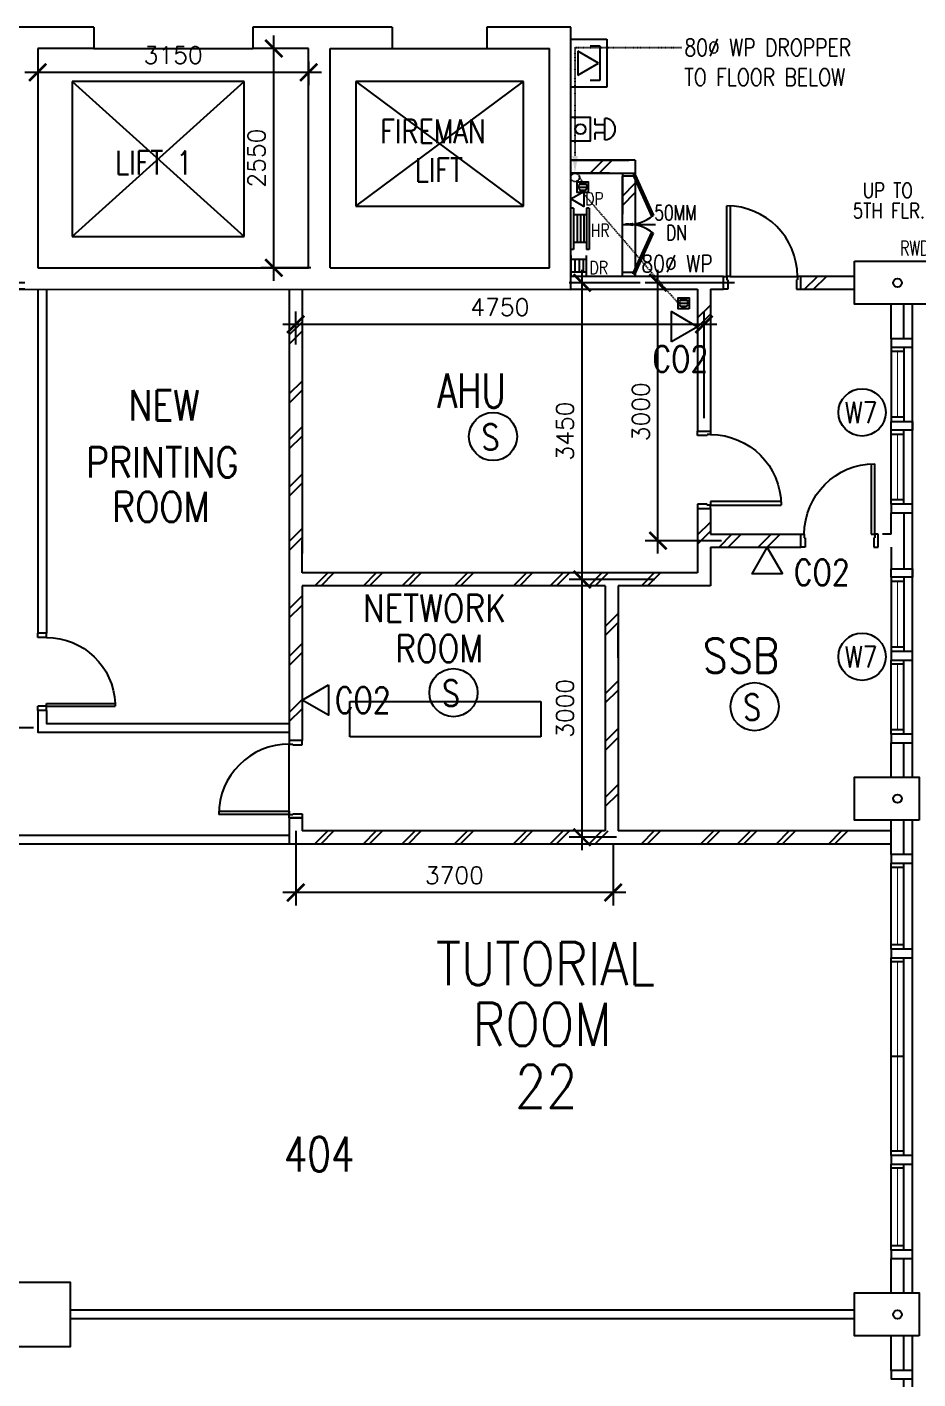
# Model space of a CAD drawing. Extents: x 2266480 to 2405436, y -858634 to -757865.
# Drawn here: x 2355394 to 2365757, y -803174 to -787449 of the extents above; entities that cross this region are included whole.
import ezdxf
from ezdxf.enums import TextEntityAlignment as Align

# ---------------------------------------------------------------- set-up
doc = ezdxf.new("R2010")
doc.units = 0
doc.header["$LTSCALE"] = 10
doc.header["$MEASUREMENT"] = 0
doc.linetypes.add('DIVIDE', pattern=[1.25, 0.5, -0.25, 0, -0.25, 0, -0.25])
doc.layers.get('0').update_dxf_attribs({"linetype": 'CONTINUOUS'})
doc.layers.get('DEFPOINTS').update_dxf_attribs({"linetype": 'CONTINUOUS'})
for name, color, linetype in [('-FF', 240, 'CONTINUOUS'), ('COL', 3, 'CONTINUOUS'), ('DIM', 7, 'CONTINUOUS'), ('DOOR', 5, 'CONTINUOUS'), ('DR', 7, 'CONTINUOUS'), ('FIT', 5, 'CONTINUOUS'), ('FITT', 5, 'CONTINUOUS'), ('hatch', 7, 'CONTINUOUS'), ('LINE', 7, 'CONTINUOUS'), ('partition', 7, 'CONTINUOUS'), ('PIPE', 5, 'DIVIDE'), ('RWDP', 145, 'CONTINUOUS'), ('stair', 7, 'CONTINUOUS'), ('T25', 7, 'CONTINUOUS'), ('T50', 4, 'CONTINUOUS'), ('TEX', 2, 'CONTINUOUS'), ('TIMBER SKIRT', 1, 'CONTINUOUS'), ('WALL', 2, 'CONTINUOUS'), ('WIN', 5, 'CONTINUOUS'), ('WIN-T', 7, 'CONTINUOUS'), ('WP', 50, 'DIVIDE')]:
    doc.layers.add(name, color=color, linetype=linetype)
doc.styles.add('125', font='romans.shx', dxfattribs={"width": 0.9, "height": 225})
doc.styles.add('DIMTEXT', font='romans.shx', dxfattribs={"width": 0.8, "height": 400})
doc.styles.add('E', font='ROMANS.SHX', dxfattribs={"width": 0.9})
doc.styles.add('ROMANS', font='romans')
doc.styles.get("Standard").update_dxf_attribs({"font": 'ROMANS.SHX'})
doc.dimstyles.new('STANDARD$0', dxfattribs={"dimscale": 0, "dimtxt": 8, "dimasz": 6, "dimexe": 1, "dimexo": 1, "dimgap": 3, "dimtad": 1, "dimdec": 0, "dimlfac": -1, "dimrnd": 1, "dimzin": 0, "dimdsep": 46, "dimtxsty": 'Standard', "dimcen": 0, "dimclrd": 5, "dimclre": 250, "dimadec": 0, "dimazin": 0, "dimtfac": 1, "dimtdec": 4, "dimtofl": 0, "dimtmove": 0, "dimatfit": 3, "dimfxl": 1, "dimtolj": 1, "dimtzin": 0, "dimarcsym": 0})

# ---------------------------------------------------------------- blocks, each defined once
blk = doc.blocks.new('DR-900-B')
at = {"layer": 'DR'}
for p, q in [((0, 900), (-150, 900)), ((-150, 900), (-150, 860)), ((-150, 860), (-110, 860)), ((-110, 860), (-110, 850)), ((-110, 850), (0, 850)), ((0, 850), (0, 900)), ((-150, 40), (-970, 40)), ((-969, 80), (-150, 80)), ((-150, 80), (-150, 40)), ((-150, 40), (-110, 40)), ((-150, 0), (-150, 40)), ((0, 0), (-150, 0)), ((-110, 50), (0, 50)), ((-110, 40), (-110, 50)), ((0, 50), (0, 0))]:
    blk.add_line(p, q, dxfattribs=at)
blk.add_arc((-150, 40), 820, 90, 180, dxfattribs=at)
blk = doc.blocks.new('D900')
at = {"layer": 'DOOR', "color": 7}
for p, q in [((50, 100), (50, 899)), ((80, 899), (50, 899)), ((80, 100), (80, 899)), ((0, 100), (0, 0)), ((0, 100), (50, 100)), ((0, 0), (50, 0)), ((50, 100), (50, 0)), ((50, 100), (80, 100)), ((850, 100), (850, 0)), ((850, 100), (900, 100)), ((850, 0), (900, 0)), ((900, 100), (900, 0))]:
    blk.add_line(p, q, dxfattribs=at)
blk.add_arc((50, 100), 800, 0, 87.8509, dxfattribs=at)
blk = doc.blocks.new('_ARCHTICK')
at = {"color": 0, "linetype": 'ByBlock', "const_width": 0.15}
blk.add_lwpolyline([(-0.5, -0.5), (0.5, 0.5)], dxfattribs=at)
blk = doc.blocks.new('*D136')
at = {"layer": 'DEFPOINTS', "color": 0, "transparency": 16777216}
for p in [(2354673, -790424), (2355519, -790424), (2355619, -795599)]:
    blk.add_point(p, dxfattribs=at)
at = {"layer": 'DIM', "color": 7, "lineweight": -2, "transparency": 16777216}
for p, q in [((2354673, -795749), (2354673, -790274)), ((2355369, -790424), (2354523, -790424)), ((2355469, -795599), (2354523, -795599))]:
    blk.add_line(p, q, dxfattribs=at)
at = {"layer": 'DIM', "color": 7, "lineweight": -2, "transparency": 16777216, "xscale": 200, "yscale": 200, "zscale": 200}
for p, rotation in [((2354673, -790424), 90), ((2354673, -795599), 270)]:
    blk.add_blockref('_ARCHTICK', p, dxfattribs=dict(at, rotation=rotation))
at = {"layer": 'DIM', "color": 7, "transparency": 16777216, "insert": (2354473, -793012), "char_height": 200, "attachment_point": 5, "rotation": 90, "style": 'ROMANS'}
blk.add_mtext('\\A1;5175', dxfattribs=at)
blk = doc.blocks.new('*D137')
at = {"layer": 'DEFPOINTS', "color": 0, "transparency": 16777216}
for p in [(2361851, -790424), (2362674, -790424), (2362845, -793874)]:
    blk.add_point(p, dxfattribs=at)
at = {"layer": 'DIM', "color": 7, "lineweight": -2, "transparency": 16777216}
for p, q in [((2361851, -794024), (2361851, -790274)), ((2362524, -790424), (2361701, -790424)), ((2362695, -793874), (2361701, -793874))]:
    blk.add_line(p, q, dxfattribs=at)
at = {"layer": 'DIM', "color": 7, "lineweight": -2, "transparency": 16777216, "xscale": 200, "yscale": 200, "zscale": 200}
for p, rotation in [((2361851, -790424), 90), ((2361851, -793874), 270)]:
    blk.add_blockref('_ARCHTICK', p, dxfattribs=dict(at, rotation=rotation))
at = {"layer": 'DIM', "color": 7, "transparency": 16777216, "insert": (2361651, -792149), "char_height": 200, "attachment_point": 5, "rotation": 90, "style": 'ROMANS'}
blk.add_mtext('\\A1;3450', dxfattribs=at)
blk = doc.blocks.new('*D138')
at = {"layer": 'DEFPOINTS', "color": 0, "transparency": 16777216}
for p in [(2361851, -793874), (2362845, -793874), (2362399, -796874)]:
    blk.add_point(p, dxfattribs=at)
at = {"layer": 'DIM', "color": 7, "lineweight": -2, "transparency": 16777216}
for p, q in [((2361851, -797024), (2361851, -793724)), ((2362695, -793874), (2361701, -793874)), ((2362249, -796874), (2361701, -796874))]:
    blk.add_line(p, q, dxfattribs=at)
at = {"layer": 'DIM', "color": 7, "lineweight": -2, "transparency": 16777216, "xscale": 200, "yscale": 200, "zscale": 200}
for p, rotation in [((2361851, -793874), 90), ((2361851, -796874), 270)]:
    blk.add_blockref('_ARCHTICK', p, dxfattribs=dict(at, rotation=rotation))
at = {"layer": 'DIM', "color": 7, "transparency": 16777216, "insert": (2361651, -795374), "char_height": 200, "attachment_point": 5, "rotation": 90, "style": 'ROMANS'}
blk.add_mtext('\\A1;3000', dxfattribs=at)
blk = doc.blocks.new('*D139')
at = {"layer": 'DEFPOINTS', "color": 0, "transparency": 16777216}
for p in [(2358519, -790908), (2358519, -791293), (2363269, -792149)]:
    blk.add_point(p, dxfattribs=at)
at = {"layer": 'DIM', "color": 7, "lineweight": -2, "transparency": 16777216}
for p, q in [((2358519, -791143), (2358519, -790758)), ((2363269, -791999), (2363269, -790758)), ((2363419, -790908), (2358369, -790908))]:
    blk.add_line(p, q, dxfattribs=at)
at = {"layer": 'DIM', "color": 7, "lineweight": -2, "transparency": 16777216, "xscale": 200, "yscale": 200, "zscale": 200, "rotation": 180}
blk.add_blockref('_ARCHTICK', (2358519, -790908), dxfattribs=at)
at = {"layer": 'DIM', "color": 7, "lineweight": -2, "transparency": 16777216, "xscale": 200, "yscale": 200, "zscale": 200}
blk.add_blockref('_ARCHTICK', (2363269, -790908), dxfattribs=at)
at = {"layer": 'DIM', "color": 7, "transparency": 16777216, "insert": (2360894, -790708), "char_height": 200, "attachment_point": 5, "style": 'ROMANS'}
blk.add_mtext('\\A1;4750', dxfattribs=at)
blk = doc.blocks.new('*D140')
at = {"layer": 'DEFPOINTS', "color": 0, "transparency": 16777216}
for p in [(2362733, -790424), (2363772, -790424), (2363622, -793424)]:
    blk.add_point(p, dxfattribs=at)
at = {"layer": 'DIM', "color": 7, "lineweight": -2, "transparency": 16777216}
for p, q in [((2362733, -793574), (2362733, -790274)), ((2363622, -790424), (2362583, -790424)), ((2363472, -793424), (2362583, -793424))]:
    blk.add_line(p, q, dxfattribs=at)
at = {"layer": 'DIM', "color": 7, "lineweight": -2, "transparency": 16777216, "xscale": 200, "yscale": 200, "zscale": 200}
for p, rotation in [((2362733, -790424), 90), ((2362733, -793424), 270)]:
    blk.add_blockref('_ARCHTICK', p, dxfattribs=dict(at, rotation=rotation))
at = {"layer": 'DIM', "color": 7, "transparency": 16777216, "insert": (2362533, -791924), "char_height": 200, "attachment_point": 5, "rotation": 90, "style": 'ROMANS'}
blk.add_mtext('\\A1;3000', dxfattribs=at)
blk = doc.blocks.new('*D141')
at = {"layer": 'DEFPOINTS', "color": 0, "transparency": 16777216}
for p in [(2358519, -796649), (2362211, -796799), (2358519, -797516)]:
    blk.add_point(p, dxfattribs=at)
at = {"layer": 'DIM', "color": 7, "lineweight": -2, "transparency": 16777216}
for p, q in [((2358519, -796799), (2358519, -797666)), ((2362211, -796949), (2362211, -797666)), ((2362361, -797516), (2358369, -797516))]:
    blk.add_line(p, q, dxfattribs=at)
at = {"layer": 'DIM', "color": 7, "lineweight": -2, "transparency": 16777216, "xscale": 200, "yscale": 200, "zscale": 200, "rotation": 180}
blk.add_blockref('_ARCHTICK', (2358519, -797516), dxfattribs=at)
at = {"layer": 'DIM', "color": 7, "lineweight": -2, "transparency": 16777216, "xscale": 200, "yscale": 200, "zscale": 200}
blk.add_blockref('_ARCHTICK', (2362211, -797516), dxfattribs=at)
at = {"layer": 'DIM', "color": 7, "transparency": 16777216, "insert": (2360365, -797316), "char_height": 200, "attachment_point": 5, "style": 'ROMANS'}
blk.add_mtext('\\A1;3700', dxfattribs=at)
blk = doc.blocks.new('100FT')
at = {"layer": 'PIPE', "linetype": 'Continuous'}
blk.add_circle((0, 0), 50, dxfattribs=at)
at = {"layer": 'WP', "linetype": 'Continuous'}
for p, q in [((-37, 34), (37, 34)), ((-50, -3), (50, -3)), ((-34, -37), (34, -37))]:
    blk.add_line(p, q, dxfattribs=at)
blk = doc.blocks.new('A$C7CE3714C')
at = {"layer": 'FIT'}
blk.add_lwpolyline([(0, 0), (126, 0), (126, 126), (0, 126)], close=True, dxfattribs=at)
at = {"layer": 'FIT', "xscale": -1}
blk.add_blockref('100FT', (63, 66), dxfattribs=at)
blk = doc.blocks.new('*D352')
at = {"layer": 'DEFPOINTS', "color": 0, "linetype": 'Continuous', "transparency": 16777216}
for p in [(1495217, -790424), (1494782, -790499), (1495217, -790499)]:
    blk.add_point(p, dxfattribs=at)
at = {"layer": 'FITT', "color": 7, "linetype": 'Continuous', "lineweight": -2, "transparency": 16777216}
for p, q in [((1494782, -790424), (1494782, -790224)), ((1495067, -790424), (1494632, -790424)), ((1495067, -790499), (1494632, -790499)), ((1494782, -790499), (1494782, -790699))]:
    blk.add_line(p, q, dxfattribs=at)
at = {"layer": 'FITT', "color": 7, "linetype": 'Continuous', "lineweight": -2, "transparency": 16777216, "xscale": 200, "yscale": 200, "zscale": 200}
for p, rotation in [((1494782, -790424), 270), ((1494782, -790499), 90)]:
    blk.add_blockref('_ARCHTICK', p, dxfattribs=dict(at, rotation=rotation))
at = {"layer": 'FITT', "color": 7, "linetype": 'Continuous', "transparency": 16777216, "insert": (1494382, -790462), "char_height": 200, "attachment_point": 5, "rotation": 90, "style": 'ROMANS'}
blk.add_mtext('\\A1;75', dxfattribs=at)
blk = doc.blocks.new('*D350')
at = {"layer": 'DEFPOINTS', "color": 0, "linetype": 'Continuous', "transparency": 16777216}
for p in [(1497962, -787699), (1498192, -787699), (1498542, -790250)]:
    blk.add_point(p, dxfattribs=at)
at = {"layer": 'FITT', "color": 7, "linetype": 'Continuous', "lineweight": -2, "transparency": 16777216}
for p, q in [((1497962, -790400), (1497962, -787549)), ((1498042, -787699), (1497812, -787699)), ((1498392, -790250), (1497812, -790250))]:
    blk.add_line(p, q, dxfattribs=at)
at = {"layer": 'FITT', "color": 7, "linetype": 'Continuous', "lineweight": -2, "transparency": 16777216, "xscale": 200, "yscale": 200, "zscale": 200}
for p, rotation in [((1497962, -787699), 90), ((1497962, -790250), 270)]:
    blk.add_blockref('_ARCHTICK', p, dxfattribs=dict(at, rotation=rotation))
at = {"layer": 'FITT', "color": 7, "linetype": 'Continuous', "transparency": 16777216, "insert": (1497762, -788974), "char_height": 200, "attachment_point": 5, "rotation": 90, "style": 'ROMANS'}
blk.add_mtext('\\A1;2550', dxfattribs=at)
blk = doc.blocks.new('*D351')
at = {"layer": 'DEFPOINTS', "color": 0, "linetype": 'Continuous', "transparency": 16777216}
for p in [(1495217, -787700), (1498367, -787700), (1495217, -787976)]:
    blk.add_point(p, dxfattribs=at)
at = {"layer": 'FITT', "color": 7, "linetype": 'Continuous', "lineweight": -2, "transparency": 16777216}
for p, q in [((1498517, -787976), (1495067, -787976)), ((1495217, -787850), (1495217, -788126)), ((1498367, -787850), (1498367, -788126))]:
    blk.add_line(p, q, dxfattribs=at)
at = {"layer": 'FITT', "color": 7, "linetype": 'Continuous', "lineweight": -2, "transparency": 16777216, "xscale": 200, "yscale": 200, "zscale": 200, "rotation": 180}
blk.add_blockref('_ARCHTICK', (1495217, -787976), dxfattribs=at)
at = {"layer": 'FITT', "color": 7, "linetype": 'Continuous', "lineweight": -2, "transparency": 16777216, "xscale": 200, "yscale": 200, "zscale": 200}
blk.add_blockref('_ARCHTICK', (1498367, -787976), dxfattribs=at)
at = {"layer": 'FITT', "color": 7, "linetype": 'Continuous', "transparency": 16777216, "insert": (1496792, -787776), "char_height": 200, "attachment_point": 5, "style": 'ROMANS'}
blk.add_mtext('\\A1;3150', dxfattribs=at)
blk = doc.blocks.new('SMOKE DETECTOR')
at = {"layer": '-FF'}
blk.add_circle((0, 0), 280, dxfattribs=at)
at = {"layer": '-FF', "color": 3, "style": 'E', "width": 0.8}
blk.add_text('S', height=300, dxfattribs=at).set_placement((-132, -156))
blk = doc.blocks.new('A$C4FA52658')
at = {"color": 3, "ltscale": 2}
for p, q in [((650, 2975), (-250, 2975)), ((-250, 2974), (-250, -75)), ((650, 2975), (650, 2725)), ((2500, 2975), (2500, 2725)), ((3400, 2975), (2500, 2975)), ((4123.2, 2975), (3400, 2975)), ((4123.2, 2975), (4123.2, 2725)), ((5223.2, 2975), (5223.2, 2725.3)), ((6200, 2975), (5223.2, 2975)), ((6200, -76), (6200, 2975)), ((0, 2725), (0, 175)), ((650, 2725), (0, 2725)), ((3150, 2725), (2500, 2725)), ((3150, 174.5), (3150, 2724)), ((3400, 2725), (4123.2, 2725.1)), ((3400, 174.6), (3400, 2724)), ((5223.2, 2725.3), (5950, 2725.4)), ((5950, 175), (5950, 2725.4)), ((0, 175), (3150, 174.5)), ((3400, 174.4), (5950, 175)), ((-250, -75), (6200, -76))]:
    blk.add_line(p, q, dxfattribs=at)
at = {"color": 5}
for p, q in [((650, 2725), (2500, 2725)), ((4123.2, 2725.1), (5223.2, 2725.3)), ((400, 540), (2400, 2340)), ((400, 2340), (2400, 540)), ((3698.2, 890), (5648.2, 2340)), ((3698.2, 2340), (5648.2, 890))]:
    blk.add_line(p, q, dxfattribs=at)
at = {"ltscale": 2}
for p, q in [((400, 2340), (400, 540)), ((2400, 2340), (400, 2340)), ((2400, 540), (2400, 2340)), ((3698.2, 2340), (3698.2, 890)), ((5648.2, 2340), (3698.2, 2340)), ((5648.2, 890), (5648.2, 2340)), ((3698.2, 890), (5648.2, 890)), ((400, 540), (2400, 540))]:
    blk.add_line(p, q, dxfattribs=at)
at = {"color": 3, "ltscale": 10, "style": 'ROMANS', "width": 0.8}
for s, p in [('FIREMAN', (3984.5, 1624.3)), ('LIFT 1', (902.6, 1258.9)), ('LIFT ', (4388.2, 1174.2))]:
    blk.add_text(s, height=275, dxfattribs=at).set_placement(p)
at = {"layer": 'FITT', "color": 30, "linetype": 'Continuous'}
for base, p1, p2, picture, middle, set_off in [((2744.6762, 2724.9984), (3324.7117, 174.532), (2974.7117, 2724.9984), '*D350', (2544.6762, 1449.7652), (-1495217.1726, 790424.1037)), ((-435, -75), (0, 0), (0, -75), '*D352', (-835, -37.5), (-1495217.2, 790424.1))]:
    dim = blk.add_linear_dim(base=base, p1=p1, p2=p2, angle=90, dimstyle='STANDARD$0', override={"dimscale": 100, "dimtxt": 2, "dimasz": 2, "dimexe": 1.5, "dimexo": 1.5, "dimgap": 1, "dimtxsty": 'ROMANS', "dimblk": 'ARCHTICK', "dimdle": 1.5, "dimclrd": 7, "dimclre": 7, "dimclrt": 7, "dimtdec": 0, "dimtmove": 2}, dxfattribs=at)
    dim.commit()
    dim.dimension.update_dxf_attribs({"geometry": picture, "text_midpoint": middle, "insert": set_off})
dim = blk.add_linear_dim(base=(0, 2448.1), p1=(3150, 2724), p2=(0, 2724), dimstyle='STANDARD$0', override={"dimscale": 100, "dimtxt": 2, "dimasz": 2, "dimexe": 1.5, "dimexo": 1.5, "dimgap": 1, "dimtxsty": 'ROMANS', "dimblk": 'ARCHTICK', "dimdle": 1.5, "dimclrd": 7, "dimclre": 7, "dimclrt": 7, "dimtdec": 0, "dimtmove": 2}, dxfattribs=at)
dim.commit()
dim.dimension.update_dxf_attribs({"geometry": '*D351', "text_midpoint": (1575, 2648.1), "insert": (-1495217.2, 790424.1)})
blk = doc.blocks.new('A$C208A67C2')
at = {"layer": 'FITT', "color": 30, "linetype": 'Continuous'}
blk.add_blockref('A$C4FA52658', (0, 0), dxfattribs=at)

msp = doc.modelspace()

# ---------------------------------------------------------------- linework, layer by layer
at = {"layer": '-FF', "color": 0, "ltscale": 10}
for p, q in [((2361719.4, -788149.1), (2361719.4, -787589.1)), ((2361719.4, -787589.1), (2362137, -787589.1)), ((2362137, -787589.1), (2362137, -788149.1)), ((2361799.2, -787728.5), (2361799.2, -788007.8)), ((2362041, -787868.1), (2361799.2, -787728.5)), ((2361944.3, -787666.3), (2362057.2, -787666.3)), ((2362057.2, -787666.3), (2362057.2, -788070)), ((2361799.2, -788007.8), (2362041, -787868.1)), ((2362057.2, -788070), (2361944.3, -788070)), ((2362137, -788149.1), (2361719.4, -788149.1))]:
    msp.add_line(p, q, dxfattribs=at)
at = {"layer": '-FF', "color": 0}
for p, q in [((2362004.3, -788585.8), (2362004.3, -788511.7)), ((2362116, -788585.8), (2362004.3, -788585.8)), ((2362116, -788760.9), (2362116, -788511.5)), ((2362004.3, -788758.7), (2362004.3, -788681.5)), ((2362116, -788681.5), (2362004.3, -788681.5)), ((2361719.4, -790106.5), (2361719.4, -790346.5)), ((2361897.4, -790154.5), (2361719.4, -790154.5)), ((2361767.4, -790154.5), (2361767.4, -790298.5)), ((2361815.4, -790154.5), (2361815.4, -790298.5)), ((2361863.4, -790154.5), (2361863.4, -790298.5)), ((2361897.4, -790106.5), (2361897.4, -790346.5)), ((2361897.4, -790298.5), (2361719.4, -790298.5))]:
    msp.add_line(p, q, dxfattribs=at)
at = {"layer": '-FF', "color": 0, "ltscale": 0.1}
for p, q in [((2359148.5, -795294), (2361370.6, -795294)), ((2359148.5, -795706.7), (2359148.5, -795294)), ((2361370.6, -795294), (2361370.6, -795706.7)), ((2361370.6, -795706.7), (2359148.5, -795706.7))]:
    msp.add_line(p, q, dxfattribs=at)
at = {"layer": '-FF', "color": 0}
for points in [[(2361719.4, -788496.2), (2361944.3, -788496.2), (2361944.3, -788776.1), (2361719.4, -788776.1)], [(2362888.9, -791111), (2362888.9, -790758.2), (2363194.4, -790934.6)], [(2364181.1, -793809.5), (2363828.3, -793809.5), (2364004.7, -793503.9)], [(2358900, -795100.6), (2358900, -795453.5), (2358594.4, -795277.1)]]:
    msp.add_lwpolyline(points, close=True, dxfattribs=at)
msp.add_circle((2361832.4, -788637.8), 58.7, dxfattribs=at)
msp.add_arc((2362111.9, -788636.2), 124.8, 271.85513, 88.14487, dxfattribs=at)
at = {"color": 0}
for p, q in [((2365694.4, -796174.1), (2365694.4, -790674.1)), ((2365694.4, -802174.1), (2365694.4, -796674.1)), ((2365694.4, -808174.1), (2365694.4, -802674.1))]:
    msp.add_line(p, q, dxfattribs=at)
at = {"layer": 'COL', "color": 0}
for points in [[(2365019.4, -790174.1), (2365869.4, -790174.1), (2365869.4, -790674.1), (2365019.4, -790674.1)], [(2365769.4, -796674.1), (2365019.4, -796674.1), (2365019.4, -796174.1), (2365769.4, -796174.1)], [(2355144.4, -802049.1), (2355894.4, -802049.1), (2355894.4, -802799.1), (2355144.4, -802799.1)], [(2365769.4, -802674.1), (2365019.4, -802674.1), (2365019.4, -802174.1), (2365769.4, -802174.1)]]:
    msp.add_lwpolyline(points, close=True, dxfattribs=at)
at = {"layer": 'DIM', "color": 0}
for p, q in [((2361751.4, -789555.3), (2361719.4, -789555.3)), ((2361899.7, -789635.3), (2361751.4, -789635.3)), ((2361931.7, -789555.3), (2361899.7, -789555.3)), ((2361899.7, -789955.3), (2361751.4, -789955.3)), ((2361751.4, -790035.3), (2361719.4, -790035.3)), ((2361931.7, -790035.3), (2361899.7, -790035.3))]:
    msp.add_line(p, q, dxfattribs=at)
at = {"layer": 'DOOR', "color": 0}
for p, q in [((2362319.4, -789144.1), (2362319.4, -789182.1)), ((2362444.4, -789182.1), (2362319.4, -789182.1)), ((2362469.4, -789169.1), (2362444.4, -789169.1)), ((2362444.4, -789169.1), (2362444.4, -789182.1)), ((2362448.6, -789182.9), (2362469.4, -789169.1)), ((2362448.6, -789182.9), (2362662.6, -789654.9)), ((2362469.4, -789144.1), (2362469.4, -789169.1)), ((2362469.4, -789169.1), (2362682.7, -789640)), ((2362448.6, -790305.2), (2362662.6, -789833.2)), ((2362469.4, -790319.1), (2362682.7, -789848.1)), ((2362444.4, -790306.1), (2362319.4, -790306.1)), ((2362319.4, -790344.1), (2362319.4, -790306.1)), ((2362444.4, -790319.1), (2362444.4, -790306.1)), ((2362469.4, -790319.1), (2362444.4, -790319.1)), ((2362448.6, -790305.2), (2362469.4, -790319.1)), ((2362469.4, -790344.1), (2362469.4, -790319.1))]:
    msp.add_line(p, q, dxfattribs=at)
for centre, start, end in [((2362375.7, -789246.7), 267.5509, 307.96545), ((2362375.7, -790241.5), 52.03455, 92.4491)]:
    msp.add_arc(centre, 499, start, end, dxfattribs=at)
at = {"layer": 'DR', "color": 0}
for p, q in [((2362319.4, -789745.2), (2362703.8, -789745.2)), ((2353794.4, -796849.1), (2358444.4, -796849.1)), ((2353894.4, -796949.1), (2358444.4, -796949.1))]:
    msp.add_line(p, q, dxfattribs=at)
for points in [[(2355519.4, -790499.1), (2355519.4, -794499.1)], [(2355619.4, -790499.2), (2355619.4, -794499.1)], [(2355519.4, -795399.1), (2355519.4, -795649.1), (2358444.4, -795649.1)], [(2355619.4, -795399.1), (2355619.4, -795549.1), (2358444.4, -795549.1)]]:
    msp.add_lwpolyline(points, dxfattribs=at)
at = {"layer": 'hatch', "color": 0}
for p, q in [((2361944.4, -789149.1), (2362094.4, -788999.1)), ((2362050.5, -789149.1), (2362200.5, -788999.1)), ((2362319.4, -790349.1), (2362319.4, -789182.1)), ((2362319.4, -789416.9), (2362469.4, -789266.9)), ((2362319.4, -789523), (2362469.4, -789373)), ((2364437.4, -790499.1), (2364587.4, -790349.1)), ((2364543.5, -790499.1), (2364693.5, -790349.1)), ((2363194.4, -790833.4), (2363344.4, -790683.4)), ((2363194.4, -790939.5), (2363344.4, -790789.5)), ((2358444.4, -791031.1), (2358594.4, -790881.1)), ((2358444.4, -791137.1), (2358594.4, -790987.1)), ((2358444.4, -791717.3), (2358594.4, -791567.3)), ((2358444.4, -791823.4), (2358594.4, -791673.4)), ((2358444.4, -792251.1), (2358594.4, -792101.1)), ((2358444.4, -792357.1), (2358594.4, -792207.1)), ((2358444.4, -792799.5), (2358594.4, -792649.5)), ((2358444.4, -792905.6), (2358594.4, -792755.6)), ((2358444.4, -793431.6), (2358594.4, -793281.6)), ((2363194.4, -793356.6), (2363344.4, -793206.6)), ((2363194.4, -793462.7), (2363344.4, -793312.7)), ((2358444.4, -793537.7), (2358594.4, -793387.7)), ((2363443.3, -793499.1), (2363593.3, -793349.1)), ((2363549.3, -793499.1), (2363699.3, -793349.1)), ((2363898.6, -793499.1), (2364048.6, -793349.1)), ((2364004.7, -793499.1), (2364154.7, -793349.1)), ((2358742.6, -793949.1), (2358892.6, -793799.1)), ((2358814.3, -793949.1), (2358964.3, -793799.1)), ((2359306.9, -793949.1), (2359456.9, -793799.1)), ((2359378.6, -793949.1), (2359528.6, -793799.1)), ((2359757.9, -793949.1), (2359907.9, -793799.1)), ((2359829.6, -793949.1), (2359979.6, -793799.1)), ((2360365.9, -793949.1), (2360515.9, -793799.1)), ((2360437.6, -793949.1), (2360587.6, -793799.1)), ((2361052.9, -793949.1), (2361202.9, -793799.1)), ((2361124.6, -793949.1), (2361274.6, -793799.1)), ((2361480.9, -793949.1), (2361630.9, -793799.1)), ((2361552.6, -793949.1), (2361702.6, -793799.1)), ((2361931.9, -793949.1), (2362081.9, -793799.1)), ((2362003.6, -793949.1), (2362153.6, -793799.1)), ((2362539.9, -793949.1), (2362689.9, -793799.1)), ((2362611.6, -793949.1), (2362761.6, -793799.1)), ((2358444.4, -794216.4), (2358594.4, -794066.4)), ((2358444.4, -794322.5), (2358594.4, -794172.5)), ((2362119.4, -794420.2), (2362269.4, -794270.2)), ((2362119.4, -794526.2), (2362269.4, -794376.2)), ((2358444.4, -794769), (2358594.4, -794619)), ((2358444.4, -794875.1), (2358594.4, -794725.1)), ((2362119.4, -795205), (2362269.4, -795055)), ((2362119.4, -795311.1), (2362269.4, -795161.1)), ((2358444.4, -795422.2), (2358594.4, -795272.2)), ((2358444.4, -795528.3), (2358594.4, -795378.3)), ((2362119.4, -795757.5), (2362269.4, -795607.5)), ((2362119.4, -795863.6), (2362269.4, -795713.6)), ((2362119.4, -796410.8), (2362269.4, -796260.8)), ((2362119.4, -796516.9), (2362269.4, -796366.9)), ((2358742.6, -796949.1), (2358892.6, -796799.1)), ((2358814.3, -796949.1), (2358964.3, -796799.1)), ((2359306.9, -796949.1), (2359456.9, -796799.1)), ((2359378.6, -796949.1), (2359528.6, -796799.1)), ((2359757.9, -796949.1), (2359907.9, -796799.1)), ((2359829.6, -796949.1), (2359979.6, -796799.1)), ((2360365.9, -796949.1), (2360515.9, -796799.1)), ((2360437.6, -796949.1), (2360587.6, -796799.1)), ((2361052.9, -796949.1), (2361202.9, -796799.1)), ((2361124.6, -796949.1), (2361274.6, -796799.1)), ((2361480.9, -796949.1), (2361630.9, -796799.1)), ((2361552.6, -796949.1), (2361702.6, -796799.1)), ((2361931.9, -796949.1), (2362081.9, -796799.1)), ((2362003.6, -796949.1), (2362153.6, -796799.1)), ((2362539.9, -796949.1), (2362689.9, -796799.1)), ((2362611.6, -796949.1), (2362761.6, -796799.1)), ((2363231.5, -796949.1), (2363381.5, -796799.1)), ((2363303.1, -796949.1), (2363453.1, -796799.1)), ((2363659.5, -796949.1), (2363809.5, -796799.1)), ((2363731.1, -796949.1), (2363881.1, -796799.1)), ((2364110.5, -796949.1), (2364260.5, -796799.1)), ((2364182.1, -796949.1), (2364332.1, -796799.1)), ((2364718.5, -796949.1), (2364868.5, -796799.1)), ((2364790.1, -796949.1), (2364940.1, -796799.1))]:
    msp.add_line(p, q, dxfattribs=at)
msp.add_solid([(2362444.4, -789724.3), (2362444.4, -789766), (2362319.4, -789745.2)], dxfattribs=at)
at = {"layer": 'LINE', "color": 0}
for points in [[(2363574.4, -790349.1), (2364354.4, -790349.1)], [(2358444.4, -796609.1), (2358444.4, -795789.1)]]:
    msp.add_lwpolyline(points, dxfattribs=at)
at = {"layer": 'partition', "color": 0}
for p, q in [((2365019.4, -802374.1), (2355894.4, -802374.1)), ((2365019.4, -802474.1), (2355894.4, -802474.1))]:
    msp.add_line(p, q, dxfattribs=at)
at = {"layer": 'RWDP', "color": 0}
for centre in [(2365519.4, -790424.1), (2365519.4, -796424.1), (2365519.4, -802424.1)]:
    msp.add_circle(centre, 50, dxfattribs=at)
at = {"layer": 'WALL', "color": 0}
for p, q in [((2362469.4, -788999.1), (2361719.4, -788999.1)), ((2361719.4, -788999.1), (2362394.4, -788999.1)), ((2362469.4, -788999.1), (2362469.4, -789149.1)), ((2361719.4, -789149.1), (2362469.4, -789149.1)), ((2362169.4, -789149.1), (2361719.4, -789149.1)), ((2362319.4, -789149.1), (2362319.4, -789624.1)), ((2361751.4, -789555.3), (2361751.4, -790035.3)), ((2361791.4, -789635.3), (2361791.4, -789955.3)), ((2361831.4, -789635.3), (2361831.4, -789955.3)), ((2361871.4, -789635.3), (2361871.4, -789955.3)), ((2361899.7, -789555.3), (2361899.7, -790035.3)), ((2361931.7, -789555.3), (2361931.7, -790035.3)), ((2363494.4, -790349.1), (2361719.4, -790349.1)), ((2365019.4, -790349.1), (2364394.4, -790349.1)), ((2358444.4, -790499.6), (2358444.4, -793424.1)), ((2358594.4, -790499.1), (2358594.4, -793424.1)), ((2361719.4, -790499.1), (2363194.4, -790499.1)), ((2363194.4, -790499.1), (2363194.4, -792149.1)), ((2363344.4, -790499.1), (2363344.4, -792149.1)), ((2363344.4, -790499.1), (2363494.4, -790499.1)), ((2364394.4, -790499.1), (2365019.4, -790499.1)), ((2365444.4, -791074.1), (2365444.4, -790674.1)), ((2365594.4, -791074.1), (2365594.4, -790674.1)), ((2363194.4, -793049.1), (2363194.4, -793799.1)), ((2363344.4, -793049.1), (2363344.4, -793349.1)), ((2365444.4, -793349.1), (2365444.4, -793099.1)), ((2365594.4, -793099.1), (2365594.4, -793749.1)), ((2358444.4, -793424.1), (2358444.4, -795749.1)), ((2358594.4, -793424.1), (2358594.4, -793574.1)), ((2358594.4, -793424.1), (2358594.4, -793574.1)), ((2358594.4, -793799.1), (2358594.4, -793424.1)), ((2363344.4, -793349.1), (2364394.4, -793349.1)), ((2365444.4, -793349.1), (2365344.4, -793349.1)), ((2363344.4, -793499.1), (2364394.4, -793499.1)), ((2363344.4, -793499.1), (2363344.4, -793949.1)), ((2365444.4, -793499.1), (2365444.4, -793749.1)), ((2363194.4, -793799.1), (2358594.4, -793799.1)), ((2362119.4, -793949.1), (2358594.4, -793949.1)), ((2358594.4, -793949.1), (2358594.4, -795749.1)), ((2363344.4, -793949.1), (2362269.4, -793949.1)), ((2362269.4, -794412.6), (2362269.4, -794562.6)), ((2362269.4, -794412.6), (2362269.4, -794562.6)), ((2362269.4, -794787.6), (2362269.4, -794412.6)), ((2365444.4, -796174.1), (2365444.4, -795774.1)), ((2365594.4, -796174.1), (2365594.4, -795774.1)), ((2358444.4, -796649.1), (2358594.4, -796649.1)), ((2358444.4, -796649.1), (2358444.4, -796949.1)), ((2358594.4, -796649.1), (2358594.4, -796799.1)), ((2365444.4, -797074.1), (2365444.4, -796674.1)), ((2365594.4, -797074.1), (2365594.4, -796674.1)), ((2362119.4, -796799.1), (2358594.4, -796799.1)), ((2365444.4, -796799.1), (2362269.4, -796799.1)), ((2358444.4, -796949.1), (2365444.4, -796949.1)), ((2365444.4, -802174.1), (2365444.4, -801774.1)), ((2365594.4, -802174.1), (2365594.4, -801774.1)), ((2365444.4, -803074.1), (2365444.4, -802674.1)), ((2365594.4, -803074.1), (2365594.4, -802674.1))]:
    msp.add_line(p, q, dxfattribs=at)
for points in [[(2361872.2, -789360.7), (2361872.2, -789537.1), (2361719.4, -789448.9)], [(2365694.4, -791074.1), (2365444.4, -791074.1), (2365444.4, -791174.1), (2365694.4, -791174.1)], [(2365694.4, -792136.6), (2365444.4, -792136.6), (2365444.4, -792036.6), (2365694.4, -792036.6)], [(2365694.4, -792999.1), (2365444.4, -792999.1), (2365444.4, -793099.1), (2365694.4, -793099.1)], [(2365694.4, -793849.1), (2365444.4, -793849.1), (2365444.4, -793749.1), (2365694.4, -793749.1)], [(2365694.4, -794711.6), (2365444.4, -794711.6), (2365444.4, -794811.6), (2365694.4, -794811.6)], [(2365694.4, -795674.1), (2365444.4, -795674.1), (2365444.4, -795774.1), (2365694.4, -795774.1)], [(2365694.4, -797074.1), (2365444.4, -797074.1), (2365444.4, -797174.1), (2365694.4, -797174.1)], [(2365694.4, -798174.1), (2365444.4, -798174.1), (2365444.4, -798274.1), (2365694.4, -798274.1)], [(2365694.4, -800574.1), (2365444.4, -800574.1), (2365444.4, -800674.1), (2365694.4, -800674.1)], [(2365694.4, -801674.1), (2365444.4, -801674.1), (2365444.4, -801774.1), (2365694.4, -801774.1)], [(2365694.4, -803074.1), (2365444.4, -803074.1), (2365444.4, -803174.1), (2365694.4, -803174.1)]]:
    msp.add_lwpolyline(points, close=True, dxfattribs=at)
for points in [[(2362119.4, -793949.1), (2362119.4, -796799.1)], [(2362269.4, -793949.1), (2362269.4, -796799.1)]]:
    msp.add_lwpolyline(points, dxfattribs=at)
at = {"layer": 'WIN', "color": 0}
for p, q in [((2362469.4, -788999.1), (2362469.4, -790349.1)), ((2365444.4, -791174.1), (2365444.4, -792036.6)), ((2365594.4, -791224.1), (2365444.4, -791224.1)), ((2365594.4, -791174.1), (2365594.4, -792036.6)), ((2365594.4, -791986.6), (2365444.4, -791986.6)), ((2365444.4, -792999.1), (2365444.4, -792136.6)), ((2365594.4, -792186.6), (2365444.4, -792186.6)), ((2365594.4, -792999.1), (2365594.4, -792136.6)), ((2365594.4, -792949.1), (2365444.4, -792949.1)), ((2365444.4, -793849.1), (2365444.4, -794711.6)), ((2365594.4, -793899.1), (2365444.4, -793899.1)), ((2365594.4, -793849.1), (2365594.4, -794711.6)), ((2365594.4, -794661.6), (2365444.4, -794661.6)), ((2365444.4, -795674.1), (2365444.4, -794811.6)), ((2365594.4, -794861.6), (2365444.4, -794861.6)), ((2365594.4, -795674.1), (2365594.4, -794811.6)), ((2365594.4, -795624.1), (2365444.4, -795624.1)), ((2365444.4, -798174.1), (2365444.4, -797174.1)), ((2365594.4, -797224.1), (2365444.4, -797224.1)), ((2365594.4, -798174.1), (2365594.4, -797174.1)), ((2365594.4, -798124.1), (2365444.4, -798124.1)), ((2365444.4, -800574.1), (2365444.4, -798274.1)), ((2365594.4, -798324.1), (2365444.4, -798324.1)), ((2365594.4, -800574.1), (2365594.4, -798274.1)), ((2365594.4, -799424.1), (2365444.4, -799424.1)), ((2365594.4, -800524.1), (2365444.4, -800524.1)), ((2365444.4, -801674.1), (2365444.4, -800674.1)), ((2365594.4, -801674.1), (2365594.4, -800674.1)), ((2365594.4, -800724.1), (2365444.4, -800724.1)), ((2365594.4, -801624.1), (2365444.4, -801624.1)), ((2365594.4, -804174.1), (2365594.4, -803174.1))]:
    msp.add_line(p, q, dxfattribs=at)
at = {"layer": 'WIN', "color": 0, "const_width": 10, "flags": 128}
for points in [[(2365519.4, -791986.6), (2365519.4, -791224.1)], [(2365519.4, -792186.6), (2365519.4, -792949.1)], [(2365519.4, -794661.6), (2365519.4, -793899.1)], [(2365519.4, -794861.6), (2365519.4, -795624.1)], [(2365519.4, -798124.1), (2365519.4, -797224.1)], [(2365519.4, -800524.1), (2365519.4, -798324.1)], [(2365519.4, -800724.1), (2365519.4, -801624.1)]]:
    msp.add_lwpolyline(points, dxfattribs=at)
at = {"layer": 'WIN-T', "color": 0}
for centre in [(2365107.1, -791931.4), (2365107.1, -794773.8)]:
    msp.add_circle(centre, 275, dxfattribs=at)
at = {"layer": 'WP', "color": 0}
for p, q in [((2361768.3, -787686.3), (2363006.1, -787686.3)), ((2361768.3, -788948.8), (2361768.3, -787686.3)), ((2361857.6, -789249.1), (2361819, -789198.8)), ((2362968.4, -790662.1), (2361857.6, -789375.1))]:
    msp.add_line(p, q, dxfattribs=at)
msp.add_circle((2361769, -789198.8), 50, dxfattribs=at)
msp.add_solid([(2361801.6, -788948.8), (2361735, -788948.8), (2361768.3, -789148.8)], dxfattribs=at)

# ---------------------------------------------------------------- block references
at = {"layer": '-FF', "color": 0}
for p in [(2360814.4, -792212), (2360353.9, -795191), (2363856.9, -795353.9)]:
    msp.add_blockref('SMOKE DETECTOR', p, dxfattribs=at)
at = {"layer": 'stair', "color": 0, "xscale": -1, "rotation": 270}
msp.add_blockref('D900', (2355519.4, -795399.1), dxfattribs=at)
at = {"layer": 'T25', "color": 0, "xscale": -1}
for p in [(2361920.6, -789375.1), (2363094.4, -790725.1)]:
    msp.add_blockref('A$C7CE3714C', p, dxfattribs=at)
at = {"layer": 'TIMBER SKIRT', "color": 0}
msp.add_blockref('A$C208A67C2', (2355519.4, -790424.1), dxfattribs=at)
at = {"layer": 'WALL', "color": 0, "rotation": 270}
msp.add_blockref('DR-900-B', (2363494.4, -790499.1), dxfattribs=at)
at = {"layer": 'WALL', "color": 0, "xscale": -1}
msp.add_blockref('DR-900-B', (2363194.4, -793049.1), dxfattribs=at)
at = {"layer": 'WALL', "color": 0, "xscale": -1, "rotation": 90}
msp.add_blockref('DR-900-B', (2365294.4, -793499.1), dxfattribs=at)
at = {"layer": 'WALL', "color": 0}
msp.add_blockref('DR-900-B', (2358594.4, -796649.1), dxfattribs=at)

# ---------------------------------------------------------------- texts
at = {"layer": '-FF', "color": 0, "style": 'ROMANS', "width": 0.8}
for s, height, p in [('DR', 150, (2361935.8, -790322.8)), ('CO2', 300, (2362668.8, -791459.3)), ('CO2', 300, (2364314.3, -793941.9)), ('CO2', 300, (2358974.7, -795428.5))]:
    msp.add_text(s, height=height, dxfattribs=at).set_placement(p)
at = {"linetype": 'Continuous', "ltscale": 0.6, "style": 'DIMTEXT', "width": 0.8}
msp.add_text('404', height=400, dxfattribs=at).set_placement((2358381.2, -800759.5))
at = {"layer": 'DIM', "color": 0, "style": 'ROMANS', "width": 0.8}
for s, p in [('DP', (2361884.9, -789521.9)), ('HR', (2361949.5, -789888.6))]:
    msp.add_text(s, height=150, dxfattribs=at).set_placement(p)
at = {"layer": 'RWDP', "color": 0, "style": 'ROMANS', "width": 0.7}
msp.add_text('RWDP', height=170, dxfattribs=at).set_placement((2365549.9, -790105.9))
at = {"layer": 'stair', "color": 0, "style": 'ROMANS', "width": 0.8}
for s, p in [('UP TO', (2365114.8, -789436.7)), ('5TH FLR.', (2364999.8, -789673.1))]:
    msp.add_text(s, height=175, dxfattribs=at).set_placement(p)
at = {"layer": 'T50', "color": 0, "style": 'ROMANS', "width": 0.75}
msp.add_text('AHU', height=400, dxfattribs=at).set_placement((2360565.3, -791677.1), align=Align.MIDDLE_CENTER)
at = {"layer": 'T50', "color": 0, "style": 'ROMANS', "width": 0.85}
for s, height, p in [('NEW ', 350, (2356572.9, -792024)), ('PRINTING', 350, (2356080.6, -792687)), ('ROOM', 350, (2356384.8, -793205.6)), ('NETWORK', 315, (2359300.3, -794365.7)), ('ROOM', 315, (2359676.4, -794835.1)), ('SSB', 400, (2363253.1, -794960.4)), ('TUTORIAL', 500, (2360150, -798592.3)), ('ROOM', 500, (2360575.3, -799299.7)), ('22', 500, (2361069.4, -800021.7))]:
    msp.add_text(s, height=height, dxfattribs=at).set_placement(p)
at = {"layer": 'TEX', "color": 0, "ltscale": 0.5, "style": 'ROMANS', "width": 0.75}
for s, p in [('50MM ', (2362690.9, -789696.3)), ('50MM ', (2362690.9, -789696.3)), ('DN', (2362828.4, -789929.7)), ('DN', (2362828.4, -789929.7))]:
    msp.add_text(s, height=175, dxfattribs=at).set_placement(p)
at = {"layer": 'WIN-T', "color": 0, "style": 'ROMANS', "width": 0.8}
for p in [(2364906.4, -792057.2), (2364906.4, -794899.6)]:
    msp.add_text('W7', height=250, dxfattribs=at).set_placement(p)
at = {"layer": 'WP', "color": 0, "style": '125', "width": 0.8}
for s, p in [('80%%C WP DROPPER', (2363039.8, -787787.2)), ('TO FLOOR BELOW', (2363039.8, -788132.6)), ('80%%C WP', (2362540, -790301.5))]:
    msp.add_text(s, height=200, dxfattribs=at).set_placement(p)

# ---------------------------------------------------------------- dimensions: what is measured, and where the dimension line sits
at = {"layer": 'DIM', "color": 0}
for base, p1, p2, picture, middle in [((2354673.2, -790424.1), (2355619.4, -795599.1), (2355519.4, -790424.1), '*D136', (2354473.2, -793011.6)), ((2361851.3, -790424.1), (2362845.2, -793874.1), (2362674.3, -790424.1), '*D137', (2361651.3, -792149.1)), ((2362733.3, -790424.1), (2363622, -793424.1), (2363772, -790424.1), '*D140', (2362533.3, -791924.1)), ((2361851.3, -793874.1), (2362399.3, -796874.1), (2362845.2, -793874.1), '*D138', (2361651.3, -795374.1))]:
    dim = msp.add_linear_dim(base=base, p1=p1, p2=p2, angle=90, dimstyle='STANDARD$0', override={"dimscale": 100, "dimtxt": 2, "dimasz": 2, "dimexe": 1.5, "dimexo": 1.5, "dimgap": 1, "dimtxsty": 'ROMANS', "dimblk": 'ARCHTICK', "dimdle": 1.5, "dimclrd": 7, "dimclre": 7, "dimclrt": 7, "dimtdec": 0, "dimtmove": 2}, dxfattribs=at)
    dim.commit()
    dim.dimension.update_dxf_attribs({"geometry": picture, "text_midpoint": middle})
dim = msp.add_linear_dim(base=(2358519.4, -790908.1), p1=(2363269.4, -792149.1), p2=(2358519.4, -791292.6), dimstyle='STANDARD$0', override={"dimscale": 100, "dimtxt": 2, "dimasz": 2, "dimexe": 1.5, "dimexo": 1.5, "dimgap": 1, "dimtxsty": 'ROMANS', "dimblk": 'ARCHTICK', "dimdle": 1.5, "dimclrd": 7, "dimclre": 7, "dimclrt": 7, "dimtdec": 0, "dimtmove": 2}, dxfattribs=at)
dim.commit()
dim.dimension.update_dxf_attribs({"geometry": '*D139', "text_midpoint": (2360894.4, -790708.1)})
dim = msp.add_linear_dim(base=(2358519.4, -797515.9), p1=(2362211.5, -796799.1), p2=(2358519.4, -796649.1), text='3700', dimstyle='STANDARD$0', override={"dimscale": 100, "dimtxt": 2, "dimasz": 2, "dimexe": 1.5, "dimexo": 1.5, "dimgap": 1, "dimtxsty": 'ROMANS', "dimblk": 'ARCHTICK', "dimdle": 1.5, "dimclrd": 7, "dimclre": 7, "dimclrt": 7, "dimtdec": 0, "dimtmove": 2}, dxfattribs=at)
dim.commit()
dim.dimension.update_dxf_attribs({"geometry": '*D141', "text_midpoint": (2360365.4, -797315.9)})

doc.saveas('drawing.dxf')
